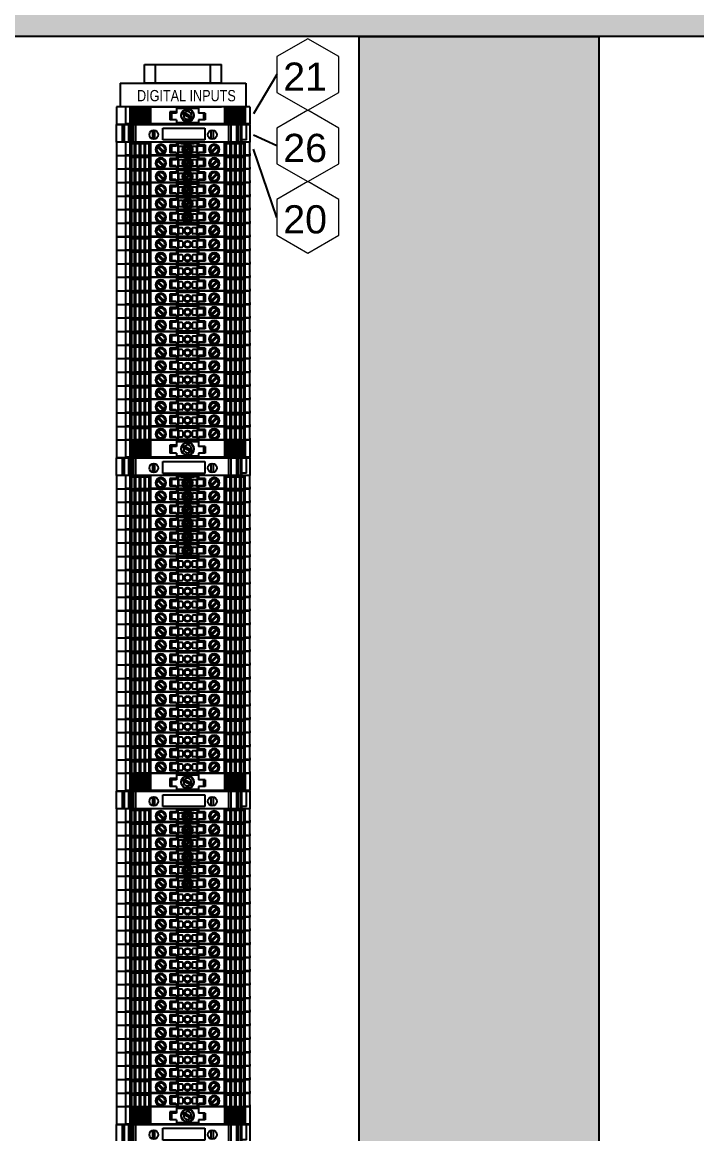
# Model space of a CAD drawing. Extents: x 17 to 188, y 22 to 107.
# Drawn here: x 113.51 to 125.47, y 71.08 to 90.78 of the extents above; entities that cross this region are included whole.
import ezdxf
from ezdxf.enums import TextEntityAlignment as Align

# ---------------------------------------------------------------- set-up
doc = ezdxf.new("R2010")
doc.units = 0
doc.layers.add('N-ANNO-TEXT', color=2, linetype='Continuous', lineweight=18)
doc.layers.add('N-CONT-PANL', color=3, linetype='Continuous', lineweight=25)
doc.styles.add('_CGS_2-5_NOTES', font='arial.ttf', dxfattribs={"height": 2.5})

# ---------------------------------------------------------------- blocks, each defined once
blk = doc.blocks.new('T-J4')
at = {"linetype": 'Continuous'}
for p, q in [((0.158, 0), (0, 0)), ((0.158, 0), (0.158, -0.232)), ((0.168, 0), (0.158, 0)), ((0.237, 0), (0.168, 0)), ((0.237, 0), (0.237, -0.232)), ((0.245, 0), (0.237, 0)), ((0.252, 0), (0.245, 0)), ((0.267, 0), (0.252, 0)), ((0.252, 0), (0.252, -0.232)), ((0.604, 0), (0.267, 0)), ((0.267, 0), (0.267, -0.24)), ((0.604, -0.03), (0.267, -0.03)), ((0.339, -0.03), (0.285, -0.03)), ((0.316, -0.03), (0.316, -0.236)), ((0.322, -0.03), (0.322, -0.236)), ((0.331, -0.03), (0.331, -0.236)), ((0.338, -0.03), (0.338, -0.236)), ((0.425, -0.03), (0.371, -0.03)), ((0.403, -0.03), (0.403, -0.236)), ((0.408, -0.03), (0.408, -0.236)), ((0.418, -0.03), (0.418, -0.236)), ((0.424, -0.03), (0.424, -0.236)), ((0.511, -0.03), (0.457, -0.03)), ((0.489, -0.03), (0.489, -0.236)), ((0.494, -0.03), (0.494, -0.236)), ((0.504, -0.03), (0.504, -0.236)), ((0.511, -0.03), (0.511, -0.236)), ((0.575, -0.03), (0.575, -0.236)), ((0.581, -0.03), (0.581, -0.236)), ((0.59, -0.03), (0.59, -0.236)), ((0.597, -0.03), (0.597, -0.236)), ((0.604, 0), (0.604, -0.234)), ((0.607, 0), (0.604, 0)), ((0.628, 0), (0.607, 0)), ((0.915, 0), (0.628, 0)), ((0.698, -0.141), (0.694, -0.133)), ((0.84, -0.2), (0.716, -0.076)), ((0.857, -0.184), (0.732, -0.06)), ((0.752, -0.048), (0.743, -0.048)), ((0.83, -0.048), (0.821, -0.048)), ((0.879, -0.133), (0.874, -0.141)), ((1.033, 0), (0.915, 0)), ((1.033, -0.05), (0.945, -0.05)), ((0.945, -0.05), (0.945, -0.19)), ((1.063, -0.07), (0.945, -0.07)), ((1.033, -0.19), (0.945, -0.19)), ((0.976, -0.07), (0.976, -0.19)), ((1.055, -0.181), (0.976, -0.181)), ((1.063, 0), (1.033, 0)), ((1.063, -0.05), (1.033, -0.05)), ((1.063, -0.19), (1.033, -0.19)), ((1.055, -0.181), (1.055, -0.19)), ((1.083, 0), (1.063, 0)), ((1.063, 0), (1.063, -0.05)), ((1.169, -0.024), (1.063, -0.024)), ((1.063, -0.05), (1.063, -0.06)), ((1.063, -0.06), (1.063, -0.07)), ((1.063, -0.19), (1.063, -0.232)), ((1.169, 0), (1.083, 0)), ((1.086, -0.024), (1.086, -0.24)), ((1.1, -0.087), (1.1, -0.173)), ((1.163, -0.075), (1.112, -0.075)), ((1.163, -0.185), (1.112, -0.185)), ((1.287, 0), (1.169, 0)), ((1.287, -0.024), (1.169, -0.024)), ((1.175, -0.087), (1.175, -0.173)), ((1.437, 0), (1.287, 0)), ((1.437, -0.024), (1.287, -0.024)), ((1.344, -0.087), (1.344, -0.173)), ((1.407, -0.075), (1.356, -0.075)), ((1.407, -0.185), (1.356, -0.185)), ((1.419, -0.087), (1.419, -0.173)), ((1.433, -0.024), (1.433, -0.24)), ((1.457, 0), (1.437, 0)), ((1.457, -0.024), (1.437, -0.024)), ((1.486, 0), (1.457, 0)), ((1.457, 0), (1.457, -0.05)), ((1.575, -0.05), (1.457, -0.05)), ((1.457, -0.05), (1.457, -0.06)), ((1.457, -0.06), (1.457, -0.07)), ((1.575, -0.07), (1.457, -0.07)), ((1.457, -0.19), (1.457, -0.232)), ((1.486, -0.19), (1.457, -0.19)), ((1.543, -0.181), (1.464, -0.181)), ((1.464, -0.181), (1.464, -0.19)), ((1.604, 0), (1.486, 0)), ((1.575, -0.19), (1.486, -0.19)), ((1.543, -0.07), (1.543, -0.19)), ((1.575, -0.05), (1.575, -0.19)), ((1.891, 0), (1.604, 0)), ((1.645, -0.141), (1.641, -0.133)), ((1.787, -0.06), (1.663, -0.184)), ((1.804, -0.076), (1.68, -0.2)), ((1.699, -0.048), (1.69, -0.048)), ((1.777, -0.048), (1.767, -0.048)), ((1.826, -0.133), (1.821, -0.141)), ((1.913, 0), (1.891, 0)), ((1.915, 0), (1.913, 0)), ((2.252, 0), (1.915, 0)), ((1.915, -0.234), (1.915, 0)), ((2.252, -0.03), (1.915, -0.03)), ((1.922, -0.03), (1.922, -0.236)), ((1.929, -0.03), (1.929, -0.236)), ((1.939, -0.03), (1.939, -0.236)), ((1.944, -0.03), (1.944, -0.236)), ((2.062, -0.03), (2.008, -0.03)), ((2.009, -0.03), (2.009, -0.236)), ((2.016, -0.03), (2.016, -0.236)), ((2.025, -0.03), (2.025, -0.236)), ((2.031, -0.03), (2.031, -0.236)), ((2.148, -0.03), (2.094, -0.03)), ((2.095, -0.03), (2.095, -0.236)), ((2.102, -0.03), (2.102, -0.236)), ((2.111, -0.03), (2.111, -0.236)), ((2.117, -0.03), (2.117, -0.236)), ((2.235, -0.03), (2.181, -0.03)), ((2.181, -0.03), (2.181, -0.236)), ((2.188, -0.03), (2.188, -0.236)), ((2.198, -0.03), (2.198, -0.236)), ((2.203, -0.03), (2.203, -0.236)), ((2.252, 0), (2.252, -0.24)), ((2.268, 0), (2.252, 0)), ((2.275, 0), (2.268, 0)), ((2.268, 0), (2.268, -0.232)), ((2.283, 0), (2.275, 0)), ((2.283, -0.232), (2.283, 0)), ((2.352, 0), (2.283, 0)), ((2.362, 0), (2.352, 0)), ((2.362, -0.201), (2.362, 0)), ((2.362, 0), (2.362, 0)), ((0.171, -0.24), (0, -0.24)), ((0.171, -0.24), (0.158, -0.232)), ((0.168, -0.232), (0.158, -0.232)), ((0.237, -0.232), (0.168, -0.232)), ((0.177, -0.24), (0.171, -0.24)), ((0.25, -0.24), (0.177, -0.24)), ((0.25, -0.24), (0.237, -0.232)), ((0.245, -0.232), (0.237, -0.232)), ((0.252, -0.232), (0.245, -0.232)), ((0.245, -0.232), (0.245, -0.232)), ((0.254, -0.24), (0.25, -0.24)), ((0.262, -0.24), (0.252, -0.232)), ((0.262, -0.24), (0.254, -0.24)), ((0.267, -0.24), (0.262, -0.24)), ((0.285, -0.24), (0.267, -0.24)), ((0.289, -0.24), (0.285, -0.24)), ((0.316, -0.24), (0.289, -0.24)), ((0.316, -0.236), (0.316, -0.24)), ((0.322, -0.24), (0.316, -0.24)), ((0.322, -0.236), (0.322, -0.24)), ((0.331, -0.24), (0.322, -0.24)), ((0.331, -0.236), (0.331, -0.24)), ((0.348, -0.24), (0.331, -0.24)), ((0.339, -0.236), (0.338, -0.236)), ((0.371, -0.236), (0.339, -0.236)), ((0.348, -0.236), (0.348, -0.24)), ((0.39, -0.24), (0.348, -0.24)), ((0.376, -0.236), (0.371, -0.236)), ((0.403, -0.236), (0.376, -0.236)), ((0.434, -0.24), (0.39, -0.24)), ((0.408, -0.236), (0.403, -0.236)), ((0.418, -0.236), (0.408, -0.236)), ((0.424, -0.236), (0.418, -0.236)), ((0.425, -0.236), (0.424, -0.236)), ((0.457, -0.236), (0.425, -0.236)), ((0.476, -0.24), (0.434, -0.24)), ((0.462, -0.236), (0.457, -0.236)), ((0.489, -0.236), (0.462, -0.236)), ((0.521, -0.24), (0.476, -0.24)), ((0.494, -0.236), (0.489, -0.236)), ((0.504, -0.236), (0.494, -0.236)), ((0.511, -0.236), (0.504, -0.236)), ((0.511, -0.236), (0.511, -0.236)), ((0.544, -0.236), (0.511, -0.236)), ((0.562, -0.24), (0.521, -0.24)), ((0.548, -0.236), (0.544, -0.236)), ((0.575, -0.236), (0.548, -0.236)), ((0.597, -0.24), (0.562, -0.24)), ((0.581, -0.236), (0.575, -0.236)), ((0.59, -0.236), (0.581, -0.236)), ((0.597, -0.236), (0.59, -0.236)), ((0.597, -0.236), (0.597, -0.24)), ((0.598, -0.24), (0.597, -0.24)), ((0.61, -0.24), (0.598, -0.24)), ((0.607, -0.232), (0.607, -0.232)), ((0.628, -0.232), (0.607, -0.232)), ((0.609, -0.24), (0.607, -0.238)), ((0.617, -0.24), (0.61, -0.24)), ((0.628, -0.24), (0.617, -0.24)), ((0.915, -0.232), (0.628, -0.232)), ((1.033, -0.24), (0.628, -0.24)), ((0.737, -0.208), (0.733, -0.2)), ((0.84, -0.2), (0.835, -0.208)), ((1.033, -0.232), (0.915, -0.232)), ((1.063, -0.232), (1.033, -0.232)), ((1.049, -0.24), (1.033, -0.24)), ((1.063, -0.232), (1.049, -0.24)), ((1.055, -0.24), (1.049, -0.24)), ((1.055, -0.237), (1.055, -0.24)), ((1.063, -0.24), (1.055, -0.24)), ((1.077, -0.24), (1.063, -0.24)), ((1.086, -0.24), (1.077, -0.24)), ((1.26, -0.23), (1.086, -0.23)), ((1.1, -0.24), (1.086, -0.24)), ((1.159, -0.24), (1.1, -0.24)), ((1.405, -0.23), (1.114, -0.23)), ((1.405, -0.23), (1.114, -0.23)), ((1.22, -0.24), (1.159, -0.24)), ((1.22, -0.23), (1.22, -0.24)), ((1.236, -0.24), (1.22, -0.24)), ((1.283, -0.24), (1.236, -0.24)), ((1.433, -0.23), (1.26, -0.23)), ((1.299, -0.24), (1.283, -0.24)), ((1.299, -0.23), (1.299, -0.24)), ((1.36, -0.24), (1.299, -0.24)), ((1.419, -0.24), (1.36, -0.24)), ((1.433, -0.24), (1.419, -0.24)), ((1.442, -0.24), (1.433, -0.24)), ((1.457, -0.24), (1.442, -0.24)), ((1.486, -0.232), (1.457, -0.232)), ((1.47, -0.24), (1.457, -0.232)), ((1.464, -0.24), (1.457, -0.24)), ((1.464, -0.237), (1.464, -0.24)), ((1.47, -0.24), (1.464, -0.24)), ((1.486, -0.24), (1.47, -0.24)), ((1.604, -0.232), (1.486, -0.232)), ((1.891, -0.24), (1.486, -0.24)), ((1.891, -0.232), (1.604, -0.232)), ((1.684, -0.208), (1.68, -0.2)), ((1.787, -0.2), (1.782, -0.208)), ((1.912, -0.232), (1.891, -0.232)), ((1.903, -0.24), (1.891, -0.24)), ((1.91, -0.24), (1.903, -0.24)), ((1.913, -0.238), (1.91, -0.24)), ((1.922, -0.24), (1.91, -0.24)), ((1.913, -0.232), (1.912, -0.232)), ((1.929, -0.236), (1.922, -0.236)), ((1.922, -0.236), (1.922, -0.24)), ((1.957, -0.24), (1.922, -0.24)), ((1.922, -0.24), (1.922, -0.24)), ((1.939, -0.236), (1.929, -0.236)), ((1.944, -0.236), (1.939, -0.236)), ((1.971, -0.236), (1.944, -0.236)), ((1.999, -0.24), (1.957, -0.24)), ((1.976, -0.236), (1.971, -0.236)), ((2.008, -0.236), (1.976, -0.236)), ((2.043, -0.24), (1.999, -0.24)), ((2.009, -0.236), (2.008, -0.236)), ((2.016, -0.236), (2.009, -0.236)), ((2.025, -0.236), (2.016, -0.236)), ((2.031, -0.236), (2.025, -0.236)), ((2.057, -0.236), (2.031, -0.236)), ((2.085, -0.24), (2.043, -0.24)), ((2.062, -0.236), (2.057, -0.236)), ((2.094, -0.236), (2.062, -0.236)), ((2.13, -0.24), (2.085, -0.24)), ((2.095, -0.236), (2.094, -0.236)), ((2.102, -0.236), (2.095, -0.236)), ((2.111, -0.236), (2.102, -0.236)), ((2.117, -0.236), (2.111, -0.236)), ((2.144, -0.236), (2.117, -0.236)), ((2.171, -0.24), (2.13, -0.24)), ((2.148, -0.236), (2.144, -0.236)), ((2.181, -0.236), (2.148, -0.236)), ((2.171, -0.236), (2.171, -0.24)), ((2.188, -0.24), (2.171, -0.24)), ((2.181, -0.236), (2.181, -0.236)), ((2.188, -0.236), (2.188, -0.24)), ((2.198, -0.24), (2.188, -0.24)), ((2.198, -0.236), (2.198, -0.24)), ((2.203, -0.24), (2.198, -0.24)), ((2.203, -0.236), (2.203, -0.24)), ((2.23, -0.24), (2.203, -0.24)), ((2.235, -0.24), (2.23, -0.24)), ((2.252, -0.24), (2.235, -0.24)), ((2.258, -0.24), (2.252, -0.24)), ((2.268, -0.232), (2.258, -0.24)), ((2.265, -0.24), (2.258, -0.24)), ((2.269, -0.24), (2.265, -0.24)), ((2.275, -0.232), (2.268, -0.232)), ((2.283, -0.232), (2.269, -0.24)), ((2.343, -0.24), (2.269, -0.24)), ((2.283, -0.232), (2.275, -0.232)), ((2.352, -0.232), (2.283, -0.232)), ((2.348, -0.24), (2.343, -0.24)), ((2.362, -0.232), (2.348, -0.24)), ((2.362, -0.24), (2.348, -0.24)), ((2.362, -0.232), (2.352, -0.232)), ((2.362, -0.201), (2.362, -0.24)), ((2.362, -0.201), (2.362, -0.201))]:
    blk.add_line(p, q, dxfattribs=at)
blk.add_line((0, 0), (0, -0.24))
for points in [[(0.607, -0.232), (0.606, -0.232), (0.605, -0.232), (0.605, -0.233), (0.604, -0.233), (0.604, -0.233), (0.604, -0.234), (0.604, -0.234)], [(0.604, -0.234), (0.604, -0.234), (0.604, -0.235), (0.605, -0.236), (0.605, -0.236), (0.605, -0.237), (0.606, -0.237), (0.607, -0.238)], [(1.915, -0.234), (1.915, -0.234), (1.915, -0.233), (1.915, -0.233), (1.915, -0.233), (1.914, -0.232), (1.913, -0.232), (1.913, -0.232)], [(1.913, -0.238), (1.913, -0.237), (1.914, -0.237), (1.914, -0.236), (1.915, -0.236), (1.915, -0.235), (1.915, -0.234), (1.915, -0.234)]]:
    blk.add_lwpolyline(points, dxfattribs=at)
for centre, radius in [((0.786, -0.13), 0.0886), ((1.26, -0.13), 0.063), ((1.26, -0.13), 0.0484), ((1.733, -0.13), 0.0886)]:
    blk.add_circle(centre, radius, dxfattribs=at)
for centre, radius, start, end in [((0.786, -0.13), 0.0925, 0, 180), ((0.786, -0.13), 0.0925, 180, 0), ((0.786, -0.13), 0.0689, 145.0236, 304.9763), ((0.786, -0.13), 0.0689, 324.7182, 125.2818), ((1.112, -0.087), 0.0118, 90, 180), ((1.112, -0.173), 0.0118, 180, 270), ((1.163, -0.087), 0.0118, 0, 90), ((1.163, -0.173), 0.0118, 270, 360), ((1.26, -0.13), 0.0591, 80.1354, 350.0282), ((1.26, -0.13), 0.0591, 189.9718, 99.8646), ((1.356, -0.087), 0.0118, 90, 180), ((1.356, -0.173), 0.0118, 180, 270), ((1.407, -0.087), 0.0118, 0, 90), ((1.407, -0.173), 0.0118, 270, 360), ((1.733, -0.13), 0.0925, 0, 180), ((1.733, -0.13), 0.0925, 180, 0), ((1.733, -0.13), 0.0689, 54.7181, 215.2818), ((1.733, -0.13), 0.0689, 235.0237, 34.9763)]:
    blk.add_arc(centre, radius, start, end, dxfattribs=at)
blk = doc.blocks.new('T-End')
at = {"linetype": 'Continuous'}
for p, q in [((2.362, 0), (0, 0)), ((0, 0), (0, -0.311)), ((0.157, 0), (0.157, -0.303)), ((0.236, 0), (0.236, -0.303)), ((0.267, 0), (0.267, -0.311)), ((0.287, 0), (0.287, -0.303)), ((0.316, 0), (0.316, -0.311)), ((0.322, 0), (0.322, -0.311)), ((0.337, 0), (0.337, -0.303)), ((0.373, 0), (0.373, -0.303)), ((0.402, 0), (0.402, -0.311)), ((0.408, 0), (0.408, -0.311)), ((0.424, 0), (0.424, -0.303)), ((0.459, 0), (0.459, -0.303)), ((0.489, 0), (0.489, -0.311)), ((0.494, 0), (0.494, -0.311)), ((0.51, 0), (0.51, -0.303)), ((0.545, 0), (0.545, -0.303)), ((0.575, 0), (0.575, -0.311)), ((0.581, 0), (0.581, -0.311)), ((0.596, 0), (0.596, -0.303)), ((0.604, 0), (0.604, -0.303)), ((1.063, -0.09), (0.945, -0.09)), ((0.945, -0.09), (0.945, -0.229)), ((1.063, -0.109), (0.945, -0.109)), ((0.976, -0.109), (0.976, -0.229)), ((1.063, 0), (1.063, -0.109)), ((1.457, -0.028), (1.063, -0.028)), ((1.159, -0.112), (1.345, -0.219)), ((1.175, -0.085), (1.36, -0.192)), ((1.457, 0), (1.457, -0.109)), ((1.575, -0.109), (1.457, -0.109)), ((1.543, -0.109), (1.543, -0.229)), ((1.575, -0.109), (1.575, -0.229)), ((1.916, 0), (1.916, -0.303)), ((1.924, 0), (1.924, -0.303)), ((1.939, 0), (1.939, -0.311)), ((1.945, 0), (1.945, -0.311)), ((1.974, 0), (1.974, -0.303)), ((2.01, 0), (2.01, -0.303)), ((2.025, 0), (2.025, -0.311)), ((2.031, 0), (2.031, -0.311)), ((2.061, 0), (2.061, -0.303)), ((2.096, 0), (2.096, -0.303)), ((2.112, 0), (2.112, -0.311)), ((2.117, 0), (2.117, -0.311)), ((2.147, 0), (2.147, -0.303)), ((2.182, 0), (2.182, -0.303)), ((2.198, 0), (2.198, -0.311)), ((2.204, 0), (2.204, -0.311)), ((2.233, 0), (2.233, -0.303)), ((2.252, 0), (2.252, -0.311)), ((2.283, 0), (2.283, -0.303)), ((2.362, 0), (2.362, -0.303)), ((2.349, -0.311), (0, -0.311)), ((0.171, -0.311), (0.157, -0.303)), ((0.287, -0.303), (0.157, -0.303)), ((0.25, -0.311), (0.236, -0.303)), ((0.299, -0.311), (0.287, -0.303)), ((0.373, -0.303), (0.337, -0.303)), ((0.344, -0.311), (0.337, -0.303)), ((0.386, -0.311), (0.373, -0.303)), ((0.459, -0.303), (0.424, -0.303)), ((0.43, -0.311), (0.424, -0.303)), ((0.472, -0.311), (0.459, -0.303)), ((0.545, -0.303), (0.51, -0.303)), ((0.516, -0.311), (0.51, -0.303)), ((0.558, -0.311), (0.545, -0.303)), ((1.422, -0.303), (0.596, -0.303)), ((0.603, -0.311), (0.596, -0.303)), ((0.623, -0.311), (0.604, -0.303)), ((1.063, -0.229), (0.945, -0.229)), ((1.063, -0.303), (1.049, -0.311)), ((1.063, -0.229), (1.063, -0.303)), ((1.457, -0.283), (1.063, -0.283)), ((1.924, -0.303), (1.422, -0.303)), ((1.457, -0.229), (1.457, -0.303)), ((1.575, -0.229), (1.457, -0.229)), ((1.47, -0.311), (1.457, -0.303)), ((1.916, -0.303), (1.897, -0.311)), ((1.924, -0.303), (1.917, -0.311)), ((1.974, -0.303), (1.961, -0.311)), ((2.01, -0.303), (1.974, -0.303)), ((2.01, -0.303), (2.003, -0.311)), ((2.061, -0.303), (2.048, -0.311)), ((2.096, -0.303), (2.061, -0.303)), ((2.096, -0.303), (2.09, -0.311)), ((2.147, -0.303), (2.134, -0.311)), ((2.182, -0.303), (2.147, -0.303)), ((2.182, -0.303), (2.176, -0.311)), ((2.233, -0.303), (2.22, -0.311)), ((2.362, -0.303), (2.233, -0.303)), ((2.283, -0.303), (2.27, -0.311)), ((2.362, -0.303), (2.349, -0.311))]:
    blk.add_line(p, q, dxfattribs=at)
for radius in [0.114, 0.114, 0.114, 0.107]:
    blk.add_circle((1.26, -0.152), radius, dxfattribs=at)
for start, end in [(163.213, 270), (343.213, 136.787), (270, 316.787)]:
    blk.add_arc((1.26, -0.152), 0.0689, start, end, dxfattribs=at)
blk = doc.blocks.new('JUMPPER')
h = blk.add_hatch(color=256)
h.dxf.hatch_style = 1
h.set_gradient(color1=(128, 128, 128), color2=(128, 128, 128), tint=1)
h.paths.add_polyline_path([(260.477, -111.21), (260.685, -111.21), (260.685, -112.617), (260.477, -112.617)], flags=16)
edge = h.paths.add_edge_path(flags=17)
edge.add_line((260.456, -112.617), (260.456, -111.21))
edge = h.paths.add_edge_path()
edge.add_line((260.456, -111.21), (260.685, -111.21))
edge.add_line((260.685, -112.617), (260.456, -112.617))
edge = h.paths.add_edge_path()
edge.add_line((260.696, -111.21), (260.696, -112.617))
edge.add_line((260.467, -111.21), (260.696, -111.21))
edge.add_line((260.696, -112.617), (260.467, -112.617))
for p, q in [((260.467, -111.21), (260.696, -111.21)), ((260.696, -112.617), (260.467, -112.617))]:
    blk.add_line(p, q)
at = {"color": 7, "linetype": 'Continuous'}
for p, q in [((260.491, -111.328), (260.487, -111.32)), ((260.633, -111.246), (260.509, -111.37)), ((260.65, -111.263), (260.526, -111.387)), ((260.545, -111.235), (260.536, -111.235)), ((260.623, -111.235), (260.613, -111.235)), ((260.672, -111.32), (260.667, -111.328)), ((260.633, -111.486), (260.509, -111.611)), ((260.53, -111.395), (260.526, -111.387)), ((260.65, -111.503), (260.526, -111.627)), ((260.545, -111.475), (260.536, -111.475)), ((260.623, -111.475), (260.613, -111.475)), ((260.633, -111.387), (260.628, -111.395)), ((260.491, -111.568), (260.487, -111.56)), ((260.633, -111.727), (260.509, -111.851)), ((260.53, -111.635), (260.526, -111.627)), ((260.545, -111.715), (260.536, -111.715)), ((260.623, -111.715), (260.613, -111.715)), ((260.633, -111.627), (260.628, -111.635)), ((260.672, -111.56), (260.667, -111.568)), ((260.491, -111.808), (260.487, -111.8)), ((260.65, -111.743), (260.526, -111.867)), ((260.53, -111.875), (260.526, -111.867)), ((260.633, -111.867), (260.628, -111.875)), ((260.672, -111.8), (260.667, -111.808)), ((260.491, -112.048), (260.487, -112.04)), ((260.633, -111.967), (260.509, -112.091)), ((260.65, -111.983), (260.526, -112.108)), ((260.53, -112.115), (260.526, -112.108)), ((260.545, -111.955), (260.536, -111.955)), ((260.623, -111.955), (260.613, -111.955)), ((260.633, -112.108), (260.628, -112.115)), ((260.672, -112.04), (260.667, -112.048)), ((260.491, -112.288), (260.487, -112.28)), ((260.633, -112.207), (260.509, -112.331)), ((260.65, -112.224), (260.526, -112.348)), ((260.545, -112.195), (260.536, -112.195)), ((260.623, -112.195), (260.613, -112.195)), ((260.672, -112.28), (260.667, -112.288)), ((260.633, -112.447), (260.509, -112.571)), ((260.53, -112.356), (260.526, -112.348)), ((260.65, -112.464), (260.526, -112.588)), ((260.545, -112.436), (260.536, -112.436)), ((260.623, -112.436), (260.613, -112.436)), ((260.633, -112.348), (260.628, -112.356)), ((260.491, -112.529), (260.487, -112.521)), ((260.53, -112.596), (260.526, -112.588)), ((260.633, -112.588), (260.628, -112.596)), ((260.672, -112.521), (260.667, -112.529))]:
    blk.add_line(p, q, dxfattribs=at)
for centre in [(260.579, -111.317), (260.579, -111.557), (260.579, -111.797), (260.579, -112.037), (260.579, -112.277), (260.579, -112.517)]:
    blk.add_circle(centre, 0.0886, dxfattribs=at)
for centre, radius, start, end in [((260.579, -111.317), 0.0925, 0, 180), ((260.579, -111.317), 0.0925, 180, 0), ((260.579, -111.317), 0.0689, 54.7181, 215.2818), ((260.579, -111.317), 0.0689, 235.0237, 34.9763), ((260.579, -111.557), 0.0925, 0, 180), ((260.579, -111.557), 0.0689, 54.7181, 215.2818), ((260.579, -111.557), 0.0689, 235.0237, 34.9763), ((260.579, -111.557), 0.0925, 180, 0), ((260.579, -111.797), 0.0925, 0, 180), ((260.579, -111.797), 0.0689, 54.7181, 215.2818), ((260.579, -111.797), 0.0925, 180, 0), ((260.579, -111.797), 0.0689, 235.0237, 34.9763), ((260.579, -112.037), 0.0925, 0, 180), ((260.579, -112.037), 0.0925, 180, 0), ((260.579, -112.037), 0.0689, 54.7181, 215.2818), ((260.579, -112.037), 0.0689, 235.0237, 34.9763), ((260.579, -112.277), 0.0925, 0, 180), ((260.579, -112.277), 0.0925, 180, 0), ((260.579, -112.277), 0.0689, 54.7181, 215.2818), ((260.579, -112.277), 0.0689, 235.0237, 34.9763), ((260.579, -112.517), 0.0925, 0, 180), ((260.579, -112.517), 0.0925, 180, 0), ((260.579, -112.517), 0.0689, 54.7181, 215.2818), ((260.579, -112.517), 0.0689, 235.0237, 34.9763)]:
    blk.add_arc(centre, radius, start, end, dxfattribs=at)
blk = doc.blocks.new('FUSEHOLDER')
at = {"linetype": 'Continuous'}
for p, q in [((0.1, 0), (0.1, -0.315)), ((0.139, 0), (0.139, -0.315)), ((0.298, 0), (0.298, -0.315)), ((0.338, 0), (0.338, -0.315)), ((1.987, 0), (1.987, -0.315)), ((2.026, 0), (2.026, -0.315)), ((2.164, 0), (2.164, -0.315)), ((2.203, 0), (2.203, -0.315)), ((2.223, -0.315), (2.223, 0)), ((2.303, -0.273), (2.303, 0)), ((0.642, -0.259), (0.642, -0.105)), ((0.682, -0.259), (0.682, -0.105)), ((1.68, -0.259), (1.68, -0.105)), ((1.719, -0.259), (1.719, -0.105)), ((2.303, -0.273), (2.223, -0.273))]:
    blk.add_line(p, q, dxfattribs=at)
at = {"linetype": 'Continuous', "lineweight": 100}
blk.add_line((0.261, -0.315), (0.261, 0), dxfattribs=at)
for p, q in [((0.822, -0.276), (0.822, -0.068)), ((0.822, -0.068), (1.567, -0.068)), ((1.567, -0.068), (1.567, -0.276)), ((1.567, -0.276), (0.822, -0.276))]:
    blk.add_line(p, q)
blk.add_lwpolyline([(0, 0), (2.362, 0), (2.362, -0.315), (0, -0.315)], close=True)
blk.add_lwpolyline([(2.133, -0.315), (2.133, 0)])
at = {"linetype": 'Continuous'}
for centre in [(0.662, -0.182), (1.699, -0.182)]:
    blk.add_circle(centre, 0.0793, dxfattribs=at)

msp = doc.modelspace()

# ---------------------------------------------------------------- hatches: boundary and pattern name
h = msp.add_hatch(color=256)
h.dxf.hatch_style = 1
h.set_gradient(color1=(214, 214, 214), color2=(214, 214, 214), tint=1)
h.paths.add_polyline_path([(98.236, 94.782), (166.236, 94.782), (166.236, 90.532), (98.236, 90.532)])
h = msp.add_hatch(color=256)
h.dxf.hatch_style = 1
h.set_gradient(color1=(132, 132, 132), color2=(132, 132, 132), tint=1)
h.paths.add_polyline_path([(119.486, 90.532), (123.736, 90.532), (123.736, 34.157), (119.486, 34.157)])

# ---------------------------------------------------------------- linework, layer by layer
at = {"layer": 'N-ANNO-TEXT'}
for points in [[(118.573, 89.222), (119.121, 89.539), (119.121, 90.172), (118.573, 90.489), (118.025, 90.172), (118.025, 89.539)], [(118.573, 87.956), (119.121, 88.272), (119.121, 88.906), (118.573, 89.222), (118.025, 88.906), (118.025, 88.272)], [(118.573, 86.689), (119.121, 87.006), (119.121, 87.639), (118.573, 87.956), (118.025, 87.639), (118.025, 87.006)]]:
    msp.add_lwpolyline(points, close=True, dxfattribs=at)
at = {"layer": 'N-CONT-PANL', "linetype": 'Continuous'}
for p, q in [((115.678, 90.032), (117.043, 90.032)), ((115.678, 89.703), (115.678, 90.032)), ((115.678, 90.032), (117.043, 90.032)), ((115.678, 89.703), (115.678, 90.032)), ((115.873, 89.703), (115.873, 90.032)), ((115.873, 89.703), (115.873, 90.032)), ((116.848, 89.703), (116.848, 90.032)), ((116.848, 89.703), (116.848, 90.032)), ((117.043, 89.703), (117.043, 90.032)), ((117.043, 89.703), (117.043, 90.032))]:
    msp.add_line(p, q, dxfattribs=at)
at = {"layer": 'N-CONT-PANL'}
for p, q in [((115.246, 89.703), (115.246, 89.279)), ((115.246, 89.703), (117.475, 89.703)), ((117.043, 89.703), (115.678, 89.703)), ((117.475, 89.703), (117.475, 89.279)), ((118.025, 89.855), (117.611, 89.157)), ((115.678, 89.282), (117.043, 89.282)), ((118.025, 88.589), (117.611, 88.782)), ((118.025, 87.323), (117.611, 88.532))]:
    msp.add_line(p, q, dxfattribs=at)
for points in [[(98.236, 94.782), (166.236, 94.782), (166.236, 90.532), (98.236, 90.532)], [(119.486, 90.532), (123.736, 90.532), (123.736, 34.157), (119.486, 34.157)]]:
    msp.add_lwpolyline(points, close=True, dxfattribs=at)

# ---------------------------------------------------------------- block references
for name, p in [('T-End', (115.18, 89.282)), ('FUSEHOLDER', (115.18, 88.971)), ('T-J4', (115.18, 88.656)), ('JUMPPER', (-144.139, 199.842)), ('T-J4', (115.18, 88.415)), ('T-J4', (115.18, 88.175)), ('T-J4', (115.18, 87.935)), ('T-J4', (115.18, 87.695)), ('T-J4', (115.18, 87.455)), ('T-J4', (115.18, 87.215)), ('T-J4', (115.18, 86.974)), ('T-J4', (115.18, 86.734)), ('T-J4', (115.18, 86.494)), ('T-J4', (115.18, 86.254)), ('T-J4', (115.18, 86.014)), ('T-J4', (115.18, 85.774)), ('T-J4', (115.18, 85.534)), ('T-J4', (115.18, 85.293)), ('T-J4', (115.18, 85.053)), ('T-J4', (115.18, 84.813)), ('T-J4', (115.18, 84.573)), ('T-J4', (115.18, 84.333)), ('T-J4', (115.18, 84.093)), ('T-J4', (115.18, 83.852)), ('T-J4', (115.18, 83.612)), ('T-End', (115.18, 83.372)), ('FUSEHOLDER', (115.18, 83.061)), ('T-J4', (115.18, 82.746)), ('JUMPPER', (-144.139, 193.933)), ('T-J4', (115.18, 82.506)), ('T-J4', (115.18, 82.266)), ('T-J4', (115.18, 82.026)), ('T-J4', (115.18, 81.785)), ('T-J4', (115.18, 81.545)), ('T-J4', (115.18, 81.305)), ('T-J4', (115.18, 81.065)), ('T-J4', (115.18, 80.825)), ('T-J4', (115.18, 80.585)), ('T-J4', (115.18, 80.344)), ('T-J4', (115.18, 80.104)), ('T-J4', (115.18, 79.864)), ('T-J4', (115.18, 79.624)), ('T-J4', (115.18, 79.384)), ('T-J4', (115.18, 79.144)), ('T-J4', (115.18, 78.904)), ('T-J4', (115.18, 78.663)), ('T-J4', (115.18, 78.423)), ('T-J4', (115.18, 78.183)), ('T-J4', (115.18, 77.943)), ('T-J4', (115.18, 77.703)), ('T-End', (115.18, 77.463)), ('FUSEHOLDER', (115.18, 77.152)), ('T-J4', (115.18, 76.837)), ('JUMPPER', (-144.139, 188.023)), ('T-J4', (115.18, 76.596)), ('T-J4', (115.18, 76.356)), ('T-J4', (115.18, 76.116)), ('T-J4', (115.18, 75.876)), ('T-J4', (115.18, 75.636)), ('T-J4', (115.18, 75.396)), ('T-J4', (115.18, 75.155)), ('T-J4', (115.18, 74.915)), ('T-J4', (115.18, 74.675)), ('T-J4', (115.18, 74.435)), ('T-J4', (115.18, 74.195)), ('T-J4', (115.18, 73.955)), ('T-J4', (115.18, 73.715)), ('T-J4', (115.18, 73.474)), ('T-J4', (115.18, 73.234)), ('T-J4', (115.18, 72.994)), ('T-J4', (115.18, 72.754)), ('T-J4', (115.18, 72.514)), ('T-J4', (115.18, 72.274)), ('T-J4', (115.18, 72.033)), ('T-J4', (115.18, 71.793)), ('T-End', (115.18, 71.553)), ('FUSEHOLDER', (115.18, 71.242))]:
    msp.add_blockref(name, p, dxfattribs=at)

# ---------------------------------------------------------------- texts
at = {"layer": 'N-ANNO-TEXT', "style": '_CGS_2-5_NOTES'}
for s, p in [('21', (118.525, 89.821)), ('26', (118.525, 88.554)), ('20', (118.525, 87.288))]:
    msp.add_text(s, height=0.5, dxfattribs=at).set_placement(p, align=Align.MIDDLE)
at = {"layer": 'N-ANNO-TEXT', "style": '_CGS_2-5_NOTES', "width": 0.8}
msp.add_text('DIGITAL INPUTS', height=0.2, dxfattribs=at).set_placement((116.42, 89.481), align=Align.MIDDLE)

doc.saveas('drawing.dxf')
